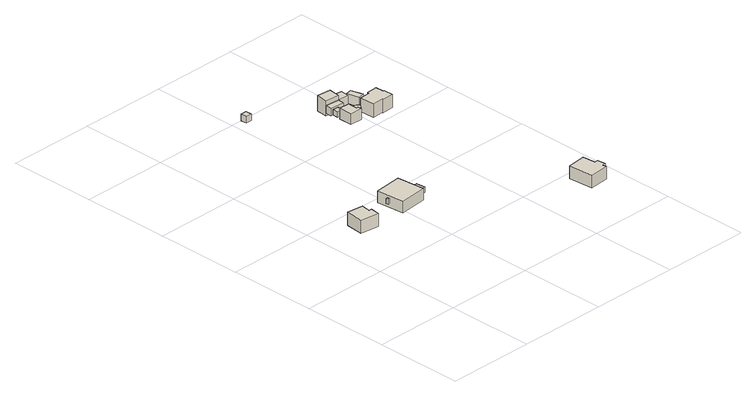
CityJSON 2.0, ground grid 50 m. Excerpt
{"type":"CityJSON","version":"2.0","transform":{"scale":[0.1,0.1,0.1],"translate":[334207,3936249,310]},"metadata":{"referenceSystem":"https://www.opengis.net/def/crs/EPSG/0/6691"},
"CityObjects":{
"building1":{"type":"Building","attributes":{"usage":"413","measuredHeight":14.3,"storeysAboveGround":1,"BuildingIDAttribute.prefecture":"14","BuildingIDAttribute.city":"14151","BuildingDetailAttribute.totalFloorArea":56.42,"BuildingDetailAttribute.buildingFootprintArea":56.42,"BuildingDetailAttribute.buildingStructureType":"601","BuildingDetailAttribute.buildingStructureOrgType":"1","BuildingDetailAttribute.orgUsage":"30","BuildingDetailAttribute.surveyYear":2015},"geometry":[{"type":"Solid","lod":"1","boundaries":[[[[0,1,2,3,4,5]],[[4,6,7,5]],[[3,8,6,4]],[[2,9,8,3]],[[1,10,9,2]],[[0,11,10,1]],[[5,7,11,0]],[[6,8,9,10,11,7]]]]}]},
"building2":{"type":"Building","attributes":{"BuildingIDAttribute.prefecture":"14","BuildingIDAttribute.city":"14151","BuildingDetailAttribute.surveyYear":2015},"geometry":[{"type":"Solid","lod":"1","boundaries":[[[[12,13,14,15]],[[14,16,17,15]],[[13,18,16,14]],[[12,19,18,13]],[[15,17,19,12]],[[16,18,19,17]]]]}]},
"building3":{"type":"Building","attributes":{"usage":"401","measuredHeight":6.9,"storeysAboveGround":1,"BuildingIDAttribute.prefecture":"14","BuildingIDAttribute.city":"14151","BuildingDetailAttribute.totalFloorArea":204.31,"BuildingDetailAttribute.buildingFootprintArea":204.31,"BuildingDetailAttribute.buildingStructureType":"610","BuildingDetailAttribute.buildingStructureOrgType":"2","BuildingDetailAttribute.orgUsage":"61","BuildingDetailAttribute.surveyYear":2015},"geometry":[{"type":"Solid","lod":"1","boundaries":[[[[20,21,22,23]],[[22,24,25,23]],[[21,26,24,22]],[[20,27,26,21]],[[23,25,27,20]],[[24,26,27,25]]]]}]},
"building4":{"type":"Building","attributes":{"BuildingIDAttribute.prefecture":"14","BuildingIDAttribute.city":"14151","BuildingDetailAttribute.surveyYear":2015},"geometry":[{"type":"Solid","lod":"1","boundaries":[[[[28,29,30,31]],[[30,32,33,31]],[[29,34,32,30]],[[28,35,34,29]],[[31,33,35,28]],[[32,34,35,33]]]]}]},
"building5":{"type":"Building","attributes":{"usage":"422","measuredHeight":9.1,"storeysAboveGround":1,"BuildingIDAttribute.prefecture":"14","BuildingIDAttribute.city":"14151","BuildingDetailAttribute.totalFloorArea":152.59,"BuildingDetailAttribute.buildingFootprintArea":152.59,"BuildingDetailAttribute.buildingStructureType":"601","BuildingDetailAttribute.buildingStructureOrgType":"1","BuildingDetailAttribute.orgUsage":"138","BuildingDetailAttribute.surveyYear":2015,"BuildingLandSlideRiskAttribute.description":"1","BuildingLandSlideRiskAttribute.areaType":"1"},"geometry":[{"type":"Solid","lod":"1","boundaries":[[[[36,37,38,39,40,41,42,43]],[[42,44,45,43]],[[41,46,44,42]],[[40,47,46,41]],[[39,48,47,40]],[[38,49,48,39]],[[37,50,49,38]],[[36,51,50,37]],[[43,45,51,36]],[[44,46,47,48,49,50,51,45]]]]}]},
"building6":{"type":"Building","attributes":{"measuredHeight":4,"BuildingIDAttribute.prefecture":"14","BuildingIDAttribute.city":"14151","BuildingDetailAttribute.surveyYear":2015,"BuildingLandSlideRiskAttribute.description":"1","BuildingLandSlideRiskAttribute.areaType":"1"},"geometry":[{"type":"Solid","lod":"1","boundaries":[[[[52,53,54,55]],[[54,56,57,55]],[[53,58,56,54]],[[52,59,58,53]],[[55,57,59,52]],[[56,58,59,57]]]]}]},
"building7":{"type":"Building","attributes":{"usage":"431","measuredHeight":6.8,"storeysAboveGround":1,"BuildingIDAttribute.prefecture":"14","BuildingIDAttribute.city":"14151","BuildingDetailAttribute.totalFloorArea":88.83,"BuildingDetailAttribute.buildingFootprintArea":88.83,"BuildingDetailAttribute.buildingStructureType":"601","BuildingDetailAttribute.buildingStructureOrgType":"1","BuildingDetailAttribute.orgUsage":"143","BuildingDetailAttribute.surveyYear":2015,"BuildingLandSlideRiskAttribute.description":"1","BuildingLandSlideRiskAttribute.areaType":"1"},"geometry":[{"type":"Solid","lod":"1","boundaries":[[[[60,61,62,63,64,65]],[[64,66,67,65]],[[63,68,66,64]],[[62,69,68,63]],[[61,70,69,62]],[[60,71,70,61]],[[65,67,71,60]],[[66,68,69,70,71,67]]]]}]},
"building8":{"type":"Building","attributes":{"BuildingIDAttribute.prefecture":"14","BuildingIDAttribute.city":"14151","BuildingDetailAttribute.surveyYear":2015,"BuildingLandSlideRiskAttribute.description":"1","BuildingLandSlideRiskAttribute.areaType":"1"},"geometry":[{"type":"Solid","lod":"1","boundaries":[[[[72,73,74,75]],[[74,76,77,75]],[[73,78,76,74]],[[72,79,78,73]],[[75,77,79,72]],[[76,78,79,77]]]]}]},
"building9":{"type":"Building","attributes":{"measuredHeight":6.5,"BuildingIDAttribute.prefecture":"14","BuildingIDAttribute.city":"14151","BuildingDetailAttribute.surveyYear":2015,"BuildingLandSlideRiskAttribute.description":"1","BuildingLandSlideRiskAttribute.areaType":"1"},"geometry":[{"type":"Solid","lod":"1","boundaries":[[[[80,81,82,83]],[[82,84,85,83]],[[81,86,84,82]],[[80,87,86,81]],[[83,85,87,80]],[[84,86,87,85]]]]}]},
"building10":{"type":"Building","attributes":{"usage":"431","measuredHeight":9,"storeysAboveGround":1,"BuildingIDAttribute.prefecture":"14","BuildingIDAttribute.city":"14151","BuildingDetailAttribute.totalFloorArea":85.86,"BuildingDetailAttribute.buildingFootprintArea":85.86,"BuildingDetailAttribute.buildingStructureType":"601","BuildingDetailAttribute.buildingStructureOrgType":"1","BuildingDetailAttribute.orgUsage":"143","BuildingDetailAttribute.surveyYear":2015,"BuildingLandSlideRiskAttribute.description":"1","BuildingLandSlideRiskAttribute.areaType":"1"},"geometry":[{"type":"Solid","lod":"1","boundaries":[[[[88,89,90,91]],[[90,92,93,91]],[[89,94,92,90]],[[88,95,94,89]],[[91,93,95,88]],[[92,94,95,93]]]]}]},
"building11":{"type":"Building","attributes":{"measuredHeight":4.4,"BuildingIDAttribute.prefecture":"14","BuildingIDAttribute.city":"14151","BuildingDetailAttribute.surveyYear":2015,"BuildingLandSlideRiskAttribute.description":"1","BuildingLandSlideRiskAttribute.areaType":"1"},"geometry":[{"type":"Solid","lod":"1","boundaries":[[[[96,97,98,99]],[[98,100,101,99]],[[97,102,100,98]],[[96,103,102,97]],[[99,101,103,96]],[[100,102,103,101]]]]}]},
"building12":{"type":"Building","attributes":{"measuredHeight":9.5,"BuildingIDAttribute.prefecture":"14","BuildingIDAttribute.city":"14151","BuildingDetailAttribute.surveyYear":2015,"BuildingLandSlideRiskAttribute.description":"1","BuildingLandSlideRiskAttribute.areaType":"1"},"geometry":[{"type":"Solid","lod":"1","boundaries":[[[[104,105,106,107]],[[106,108,109,107]],[[105,110,108,106]],[[104,111,110,105]],[[107,109,111,104]],[[108,110,111,109]]]]}]},
"building13":{"type":"Building","attributes":{"usage":"411","measuredHeight":9.8,"storeysAboveGround":2,"BuildingIDAttribute.prefecture":"14","BuildingIDAttribute.city":"14151","BuildingDetailAttribute.totalFloorArea":202.89,"BuildingDetailAttribute.buildingFootprintArea":101.45,"BuildingDetailAttribute.buildingStructureType":"601","BuildingDetailAttribute.buildingStructureOrgType":"1","BuildingDetailAttribute.orgUsage":"10","BuildingDetailAttribute.surveyYear":2015,"BuildingLandSlideRiskAttribute.description":"1","BuildingLandSlideRiskAttribute.areaType":"1"},"geometry":[{"type":"Solid","lod":"1","boundaries":[[[[112,113,114,115,116,117,118,119,120,121]],[[120,122,123,121]],[[119,124,122,120]],[[118,125,124,119]],[[117,126,125,118]],[[116,127,126,117]],[[115,128,127,116]],[[114,129,128,115]],[[113,130,129,114]],[[112,131,130,113]],[[121,123,131,112]],[[122,124,125,126,127,128,129,130,131,123]]]]}]},
"building14":{"type":"Building","attributes":{"measuredHeight":5.7,"BuildingIDAttribute.prefecture":"14","BuildingIDAttribute.city":"14151","BuildingDetailAttribute.surveyYear":2015,"BuildingLandSlideRiskAttribute.description":"1","BuildingLandSlideRiskAttribute.areaType":"1"},"geometry":[{"type":"Solid","lod":"1","boundaries":[[[[132,133,134,135]],[[134,136,137,135]],[[133,138,136,134]],[[132,139,138,133]],[[135,137,139,132]],[[136,138,139,137]]]]}]}
},
"vertices":[
[111,729,160],[105,677,160],[121,676,160],[116,625,160],[8,637,160],[19,739,160],[8,637,234],[19,739,234],[116,625,234],[121,676,234],[105,677,234],[111,729,234],
[269,722,184],[280,723,184],[281,710,184],[271,708,184],[281,710,214],[271,708,214],[280,723,214],[269,722,214],
[291,626,161],[276,786,161],[434,801,161],[449,642,161],[434,801,227],[449,642,227],[276,786,227],[291,626,227],
[462,665,178],[455,718,178],[482,721,178],[488,669,178],[482,721,208],[488,669,208],[455,718,208],[462,665,208],
[965,150,268],[1072,160,268],[1079,87,268],[1099,88,268],[1103,39,268],[1085,37,268],[1087,17,268],[978,7,268],[1087,17,340],[978,7,340],[1085,37,340],[1103,39,340],[1099,88,340],[1079,87,340],[1072,160,340],[965,150,340],
[568,1964,3],[566,2000,3],[601,2002,3],[602,1965,3],[601,2002,40],[602,1965,40],[566,2000,40],[568,1964,40],
[875,1551,35],[876,1630,35],[936,1628,35],[934,1573,35],[947,1573,35],[947,1549,35],[947,1573,96],[947,1549,96],[934,1573,96],[936,1628,96],[876,1630,96],[875,1551,96],
[914,1679,35],[912,1644,35],[878,1647,35],[881,1681,35],[878,1647,65],[881,1681,65],[912,1644,65],[914,1679,65],
[957,1716,29],[954,1679,29],[872,1687,29],[876,1723,29],[872,1687,72],[876,1723,72],[954,1679,72],[957,1716,72],
[882,1788,13],[963,1781,13],[957,1716,13],[876,1723,13],[957,1716,99],[876,1723,99],[963,1781,99],[882,1788,99],
[954,1610,33],[969,1631,33],[998,1611,33],[983,1590,33],[998,1611,72],[983,1590,72],[969,1631,72],[954,1610,72],
[965,1766,6],[1022,1760,6],[1017,1710,6],[960,1715,6],[1017,1710,76],[960,1715,76],[1022,1760,76],[965,1766,76],
[1127,1577,33],[1133,1577,33],[1135,1524,33],[1068,1522,33],[1068,1527,33],[1003,1525,33],[1000,1610,33],[1062,1613,33],[1062,1623,33],[1125,1625,33],[1062,1623,109],[1125,1625,109],[1062,1613,109],[1000,1610,109],[1003,1525,109],[1068,1527,109],[1068,1522,109],[1135,1524,109],[1133,1577,109],[1127,1577,109],
[1080,1667,20],[1043,1657,20],[1027,1731,20],[1062,1737,20],[1027,1731,74],[1062,1737,74],[1043,1657,74],[1080,1667,74]
]}
